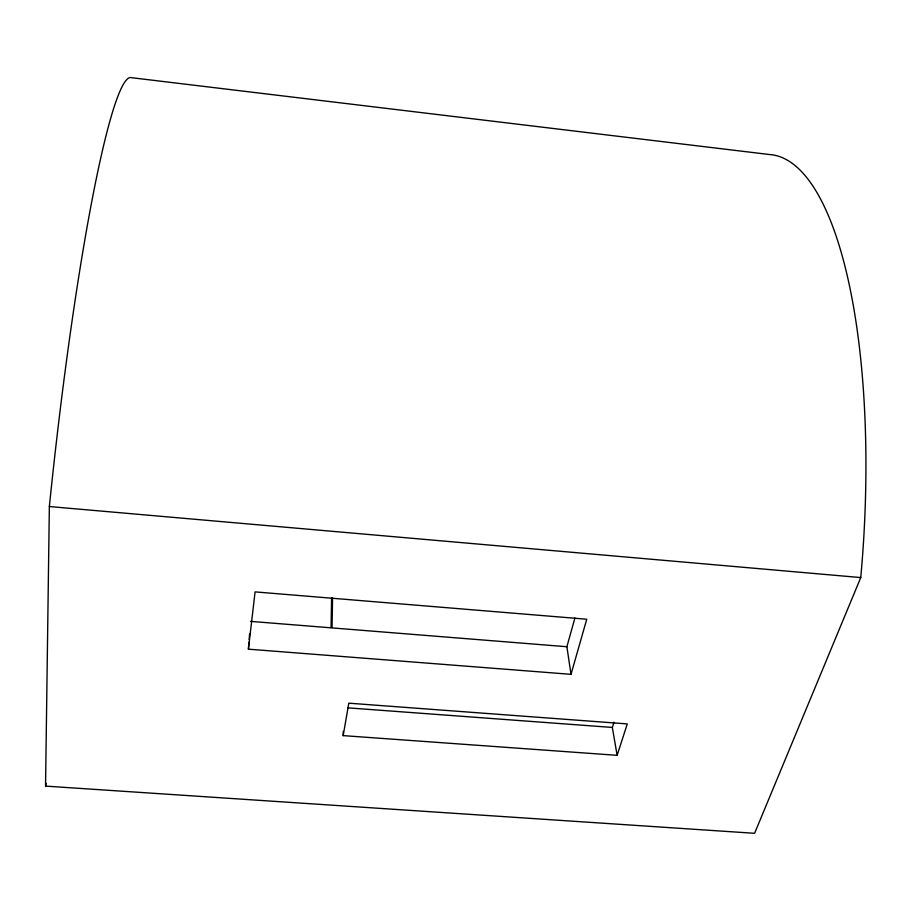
<?xml version="1.0" encoding="UTF-8"?>
<svg xmlns="http://www.w3.org/2000/svg" width="911" height="911" viewBox="0 0 911 911"><rect width="100%" height="100%" fill="white"/><g stroke="black" fill="none" stroke-linecap="round" stroke-linejoin="round"><path stroke-width="1.37" d="M343.196 735.621L348.799 703.178L627.28 723.915L617.134 755.333L343.196 735.621L343.231 731.408M45.55 786.113L49.353 506.539A411.26 35.563 -83.9 0 1 131.583 77.697L769.59 154.54A390.99 121.334 -85.9 0 1 860.758 577.574L754.593 833.303L45.55 786.113L46.108 783.335M331.08 627.428L331.615 597.65M332.048 627.497L332.561 597.627M248.407 649.167L255.08 591.888L586.752 619.229L571.015 674.334L248.407 649.167L248.931 642.221M249.147 639.442L249.568 633.885M571.015 674.334L566.881 646.73L574.921 617.965M617.134 755.333L612.34 727.445L613.991 722.229M347.683 707.836L612.34 727.445M250.525 621.37L566.881 646.73M49.353 506.539L860.758 577.574"/></g></svg>
